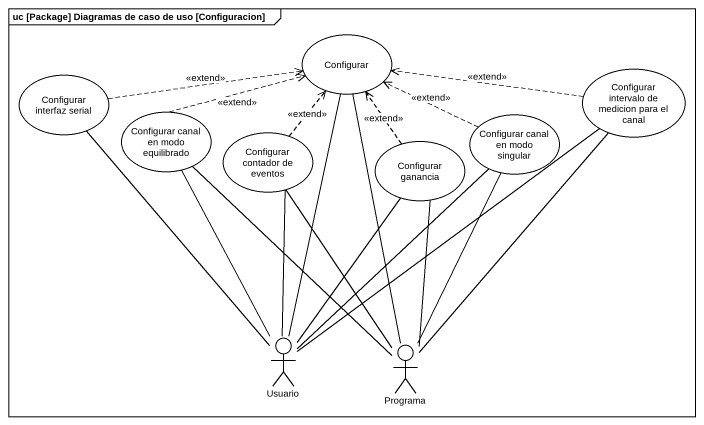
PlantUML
@startuml
mainframe uc [Package] Diagramas de caso de uso [Configuracion]
usecase Configurar
usecase "Configurar interfaz serial" as Configurar_interfaz_serial
usecase "Configurar intervalo de medicion para el canal" as Configurar_intervalo_de
usecase "Configurar canal en modo equilibrado" as Configurar_canal_en_modo
usecase "Configurar canal en modo singular" as Configurar_canal_en_modo_2
usecase "Configurar contador de eventos" as Configurar_contador_de
usecase "Configurar ganancia" as Configurar_ganancia
actor Usuario
actor Programa
Configurar_interfaz_serial .right.> Configurar : <<extend>>
Configurar_intervalo_de .left.> Configurar : <<extend>>
Configurar_canal_en_modo .right.> Configurar : <<extend>>
Configurar_canal_en_modo_2 .left.> Configurar : <<extend>>
Configurar_contador_de .up.> Configurar : <<extend>>
Configurar_ganancia .up.> Configurar : <<extend>>
Usuario -up- Configurar
Usuario -up- Configurar_interfaz_serial
Usuario -up- Configurar_intervalo_de
Usuario -up- Configurar_canal_en_modo
Usuario -up- Configurar_canal_en_modo_2
Usuario -up- Configurar_contador_de
Usuario -up- Configurar_ganancia
Programa -up- Configurar
Programa -up- Configurar_intervalo_de
Programa -up- Configurar_canal_en_modo
Programa -up- Configurar_canal_en_modo_2
Programa -up- Configurar_contador_de
Programa -up- Configurar_ganancia
@enduml
